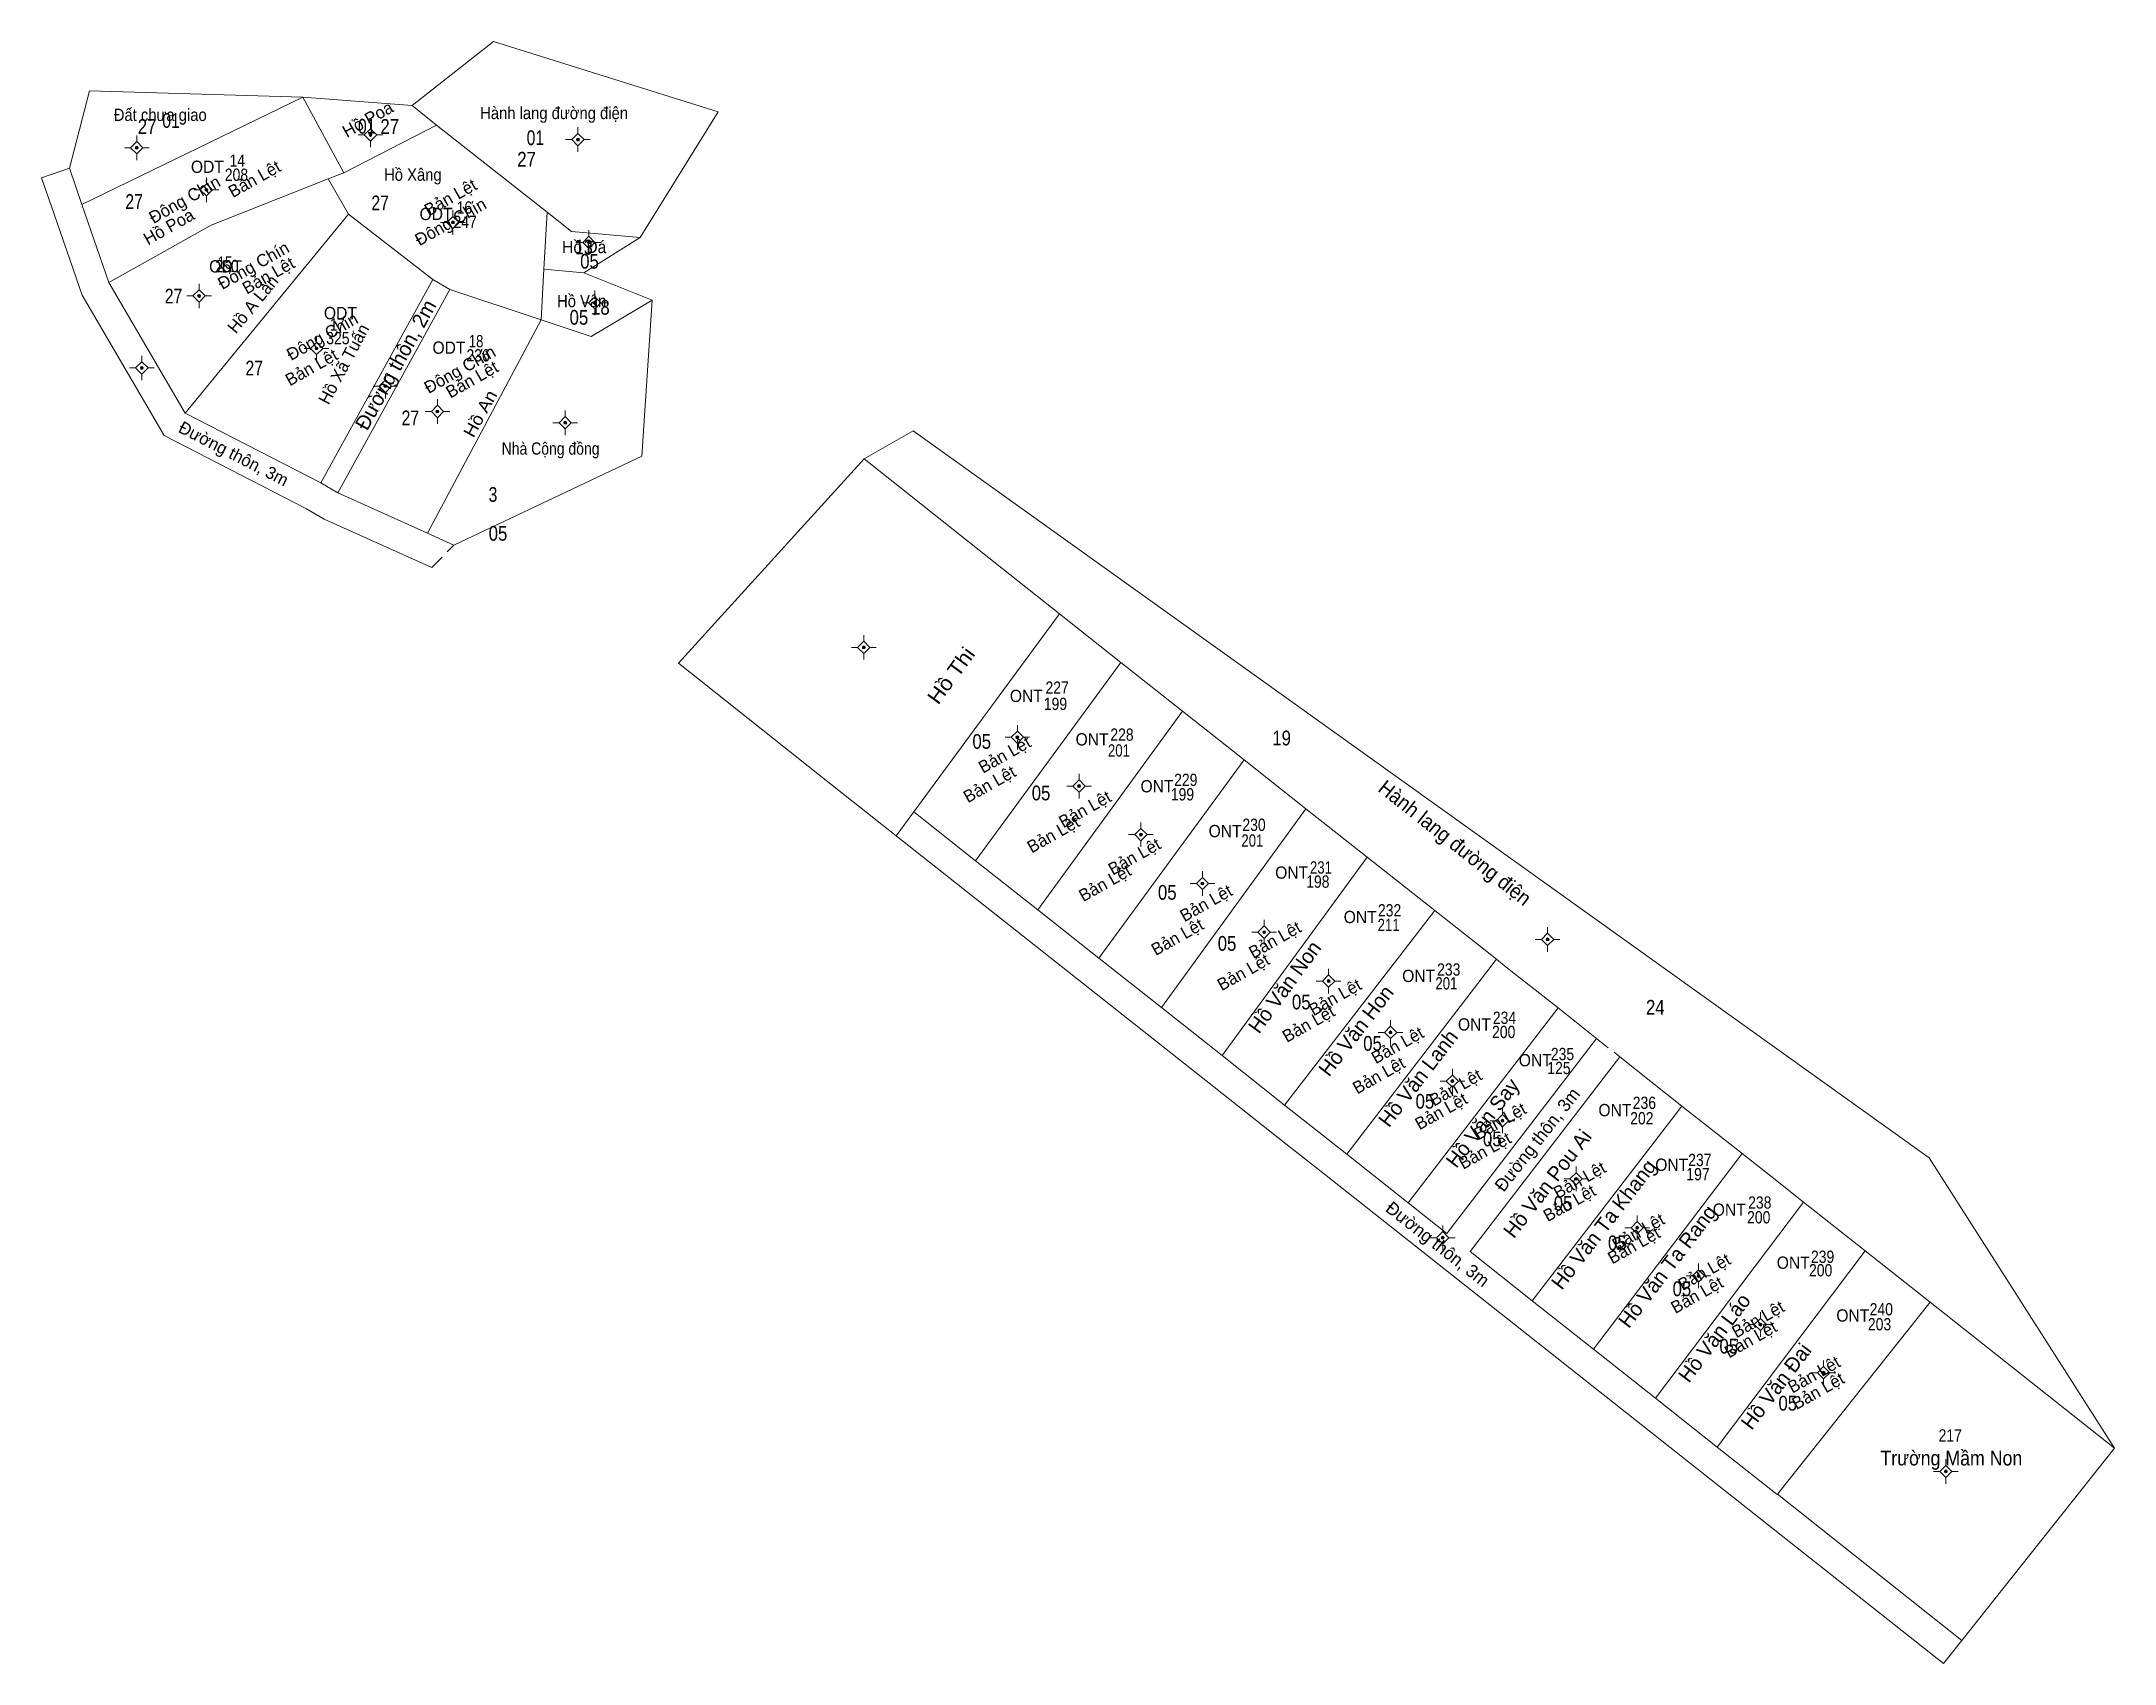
# Model space of a CAD drawing. Header units: metres. Extents: x 538616 to 538826, y 1837537 to 1837702.
import ezdxf
from ezdxf.enums import TextEntityAlignment as Align

# ---------------------------------------------------------------- set-up
doc = ezdxf.new("R2010")
doc.units = ezdxf.units.M
doc.header["$LTSCALE"] = 0.5
doc.linetypes.add('MEDIUM_DASHED', pattern=[4.5, 3, -1.5])
for name, color, linetype, lineweight in [('10', 7, 'Continuous', 13), ('11', 7, 'Continuous', 13), ('22', 7, 'Continuous', 13)]:
    doc.layers.add(name, color=color, linetype=linetype, lineweight=lineweight)
for name, color, linetype in [('12', 7, 'Continuous'), ('4', 7, 'Continuous'), ('5', 7, 'Continuous'), ('6', 7, 'Continuous'), ('7', 7, 'Continuous'), ('8', 7, 'Continuous'), ('9', 7, 'Continuous')]:
    doc.layers.add(name, color=color, linetype=linetype)

msp = doc.modelspace()

# ---------------------------------------------------------------- hatches: boundary and pattern name
at = {"layer": '11'}
for points in [[(538625.4097, 1837690.81, 1), (538625.1097, 1837690.81, 1)], [(538649.1898, 1837692.12, 1), (538648.8897, 1837692.12, 1)], [(538670.2897, 1837691.64, 1), (538669.9897, 1837691.64, 1)], [(538632.4998, 1837686.53, 1), (538632.1998, 1837686.53, 1)], [(538657.5698, 1837683.21, 1), (538657.2698, 1837683.21, 1)], [(538671.3998, 1837681.18, 1), (538671.0998, 1837681.18, 1)], [(538631.7498, 1837675.73, 1), (538631.4498, 1837675.73, 1)], [(538671.9998, 1837675.03, 1), (538671.6998, 1837675.03, 1)], [(538643.6998, 1837670.39, 1), (538643.3998, 1837670.39, 1)], [(538625.9298, 1837668.41, 1), (538625.6297, 1837668.41, 1)], [(538650.6998, 1837666.56, 1), (538650.3998, 1837666.56, 1)], [(538655.9998, 1837663.98, 1), (538655.6998, 1837663.98, 1)], [(538668.9998, 1837662.84, 1), (538668.6998, 1837662.84, 1)], [(538699.3698, 1837639.99, 1), (538699.0698, 1837639.99, 1)], [(538714.9898, 1837630.84, 1), (538714.6898, 1837630.84, 1)], [(538721.2698, 1837625.88, 1), (538720.9698, 1837625.88, 1)], [(538727.5598, 1837620.94, 1), (538727.2597, 1837620.94, 1)], [(538733.8198, 1837615.97, 1), (538733.5198, 1837615.97, 1)], [(538740.0997, 1837611.02, 1), (538739.7997, 1837611.02, 1)], [(538768.9298, 1837610.28, 1), (538768.6297, 1837610.28, 1)], [(538746.6498, 1837606.05, 1), (538746.3498, 1837606.05, 1)], [(538752.9498, 1837600.82, 1), (538752.6498, 1837600.82, 1)], [(538759.2498, 1837595.87, 1), (538758.9498, 1837595.87, 1)], [(538764.3397, 1837591.84, 1), (538764.0397, 1837591.84, 1)], [(538771.8198, 1837585.93, 1), (538771.5198, 1837585.93, 1)], [(538778.0397, 1837580.96, 1), (538777.7397, 1837580.96, 1)], [(538758.2598, 1837579.94, 1), (538757.9598, 1837579.94, 1)], [(538784.2798, 1837576.06, 1), (538783.9798, 1837576.06, 1)], [(538790.5698, 1837571.11, 1), (538790.2698, 1837571.11, 1)], [(538797.0098, 1837566.21, 1), (538796.7098, 1837566.21, 1)], [(538809.4398, 1837556.17, 1), (538809.1397, 1837556.17, 1)]]:
    msp.add_hatch(color=256, dxfattribs=at).paths.add_polyline_path(points)

# ---------------------------------------------------------------- linework, layer by layer
at = {"layer": '10'}
for p, q in [((538619.69, 1837685.02), (538642.16, 1837695.97)), ((538642.16, 1837695.97), (538646.34, 1837688.27)), ((538653.27, 1837695.09), (538655.77, 1837693.12)), ((538646.34, 1837688.27), (538655.77, 1837693.12)), ((538655.77, 1837693.12), (538667, 1837684.27)), ((538644.75, 1837687.64), (538646.79, 1837684.07)), ((538632.82, 1837682.95), (538622.44, 1837677.09)), ((538630.2, 1837663.82), (538646.79, 1837684.07)), ((538655.38, 1837677.4), (538646.79, 1837684.07)), ((538666.68, 1837678.45), (538670.74, 1837678.09)), ((538655.38, 1837677.4), (538657.1, 1837676.38)), ((538654.83, 1837651.59), (538666.4, 1837673.29)), ((538713.27, 1837648.03), (538699.26, 1837659.16)), ((538713.27, 1837648.03), (538719.13, 1837643.4)), ((538719.13, 1837643.4), (538725.37, 1837638.46)), ((538710.59, 1837618.29), (538725.37, 1837638.46)), ((538725.37, 1837638.46), (538731.65, 1837633.5)), ((538716.91, 1837613.3), (538731.65, 1837633.5)), ((538731.65, 1837633.5), (538737.9, 1837628.56)), ((538723.14, 1837608.38), (538737.9, 1837628.56)), ((538737.9, 1837628.56), (538744.2, 1837623.58)), ((538729.49, 1837603.37), (538744.2, 1837623.58)), ((538744.2, 1837623.58), (538750.42, 1837618.66)), ((538735.69, 1837598.46), (538750.42, 1837618.66)), ((538750.42, 1837618.66), (538757.31, 1837613.22)), ((538742.03, 1837593.44), (538757.31, 1837613.22)), ((538748.36, 1837588.43), (538763.57, 1837608.27)), ((538754.61, 1837583.48), (538769.84, 1837603.31)), ((538769.84, 1837603.31), (538773.77, 1837600.2)), ((538776.12, 1837598.34), (538782.45, 1837593.34)), ((538767.21, 1837573.52), (538782.45, 1837593.34)), ((538782.45, 1837593.34), (538788.57, 1837588.5)), ((538773.45, 1837568.59), (538788.57, 1837588.5)), ((538779.75, 1837563.61), (538794.81, 1837583.57)), ((538786.02, 1837558.65), (538801.09, 1837578.6))]:
    msp.add_line(p, q, dxfattribs=at)
at = {"layer": '10', "linetype": 'MEDIUM_DASHED'}
msp.add_line((538655.27, 1837648.1), (538657.52, 1837650.37), dxfattribs=at)
at = {"layer": '10'}
for points in [[(538653.27, 1837695.09), (538661.56, 1837701.62), (538684.4, 1837694.47), (538676.46, 1837681.67)], [(538615.57, 1837687.74), (538618.41, 1837688.72), (538620.47, 1837696.6), (538642.16, 1837695.97), (538653.27, 1837695.09)], [(538632.82, 1837682.95), (538644.75, 1837687.64), (538646.34, 1837688.27)], [(538666.4, 1837673.29), (538666.68, 1837678.45), (538667, 1837684.27), (538669.5, 1837682.3)], [(538669.5, 1837682.3), (538676.46, 1837681.67), (538670.74, 1837678.09), (538677.68, 1837675.31), (538671.48, 1837671.61)], [(538657.1, 1837676.38), (538666.4, 1837673.29), (538671.48, 1837671.61)], [(538677.68, 1837675.31), (538676.65, 1837659.45), (538657.52, 1837650.37)], [(538699.26, 1837659.16), (538704.25, 1837662.02), (538807.58, 1837588.07), (538826.45, 1837558.55)], [(538699.26, 1837659.16), (538680.36, 1837638.4), (538695.88, 1837626.08)], [(538702.53, 1837620.82), (538704.32, 1837623.26), (538719.13, 1837643.4)], [(538757.31, 1837613.22), (538763.57, 1837608.27), (538764.58, 1837607.47), (538769.84, 1837603.31)], [(538788.57, 1837588.5), (538791.61, 1837586.1), (538794.81, 1837583.57)], [(538794.81, 1837583.57), (538801.09, 1837578.6), (538807.7, 1837573.37), (538826.45, 1837558.55)], [(538792.13, 1837553.81), (538792.17, 1837553.86), (538807.7, 1837573.37)], [(538809.04, 1837536.63), (538810.9, 1837538.97), (538826.45, 1837558.55)]]:
    msp.add_lwpolyline(points, dxfattribs=at)
at = {"layer": '11'}
for p, q in [((538649.04, 1837693.37), (538649.04, 1837692.75)), ((538670.14, 1837692.89), (538670.14, 1837692.27)), ((538624.63, 1837690.81), (538624.01, 1837690.81)), ((538625.26, 1837692.06), (538625.26, 1837691.43)), ((538626.51, 1837690.81), (538625.89, 1837690.81)), ((538648.41, 1837692.12), (538647.79, 1837692.12)), ((538649.04, 1837691.49), (538649.04, 1837690.87)), ((538650.29, 1837692.12), (538649.67, 1837692.12)), ((538669.51, 1837691.64), (538668.89, 1837691.64)), ((538670.14, 1837691.01), (538670.14, 1837690.39)), ((538671.39, 1837691.64), (538670.77, 1837691.64)), ((538625.26, 1837690.19), (538625.26, 1837689.56)), ((538631.73, 1837686.53), (538631.1, 1837686.53)), ((538632.35, 1837687.78), (538632.35, 1837687.15)), ((538633.6, 1837686.53), (538632.97, 1837686.53)), ((538632.35, 1837685.91), (538632.35, 1837685.28)), ((538657.42, 1837684.46), (538657.42, 1837683.83)), ((538656.8, 1837683.21), (538656.17, 1837683.21)), ((538657.42, 1837682.59), (538657.42, 1837681.96)), ((538658.67, 1837683.21), (538658.05, 1837683.21)), ((538671.25, 1837682.43), (538671.25, 1837681.81)), ((538670.63, 1837681.18), (538670, 1837681.18)), ((538671.25, 1837680.55), (538671.25, 1837679.93)), ((538672.5, 1837681.18), (538671.87, 1837681.18)), ((538631.6, 1837676.98), (538631.6, 1837676.35)), ((538671.85, 1837676.28), (538671.85, 1837675.65)), ((538630.97, 1837675.73), (538630.35, 1837675.73)), ((538631.6, 1837675.11), (538631.6, 1837674.48)), ((538632.85, 1837675.73), (538632.23, 1837675.73)), ((538671.23, 1837675.03), (538670.6, 1837675.03)), ((538671.85, 1837674.41), (538671.85, 1837673.78)), ((538673.1, 1837675.03), (538672.47, 1837675.03)), ((538643.55, 1837671.64), (538643.55, 1837671.01)), ((538625.78, 1837669.66), (538625.78, 1837669.03)), ((538642.93, 1837670.39), (538642.3, 1837670.39)), ((538643.55, 1837669.77), (538643.55, 1837669.14)), ((538644.8, 1837670.39), (538644.18, 1837670.39)), ((538625.15, 1837668.41), (538624.53, 1837668.41)), ((538625.78, 1837667.79), (538625.78, 1837667.16)), ((538627.03, 1837668.41), (538626.41, 1837668.41)), ((538650.55, 1837667.81), (538650.55, 1837667.19)), ((538649.93, 1837666.56), (538649.3, 1837666.56)), ((538650.55, 1837665.93), (538650.55, 1837665.31)), ((538651.8, 1837666.56), (538651.18, 1837666.56)), ((538655.23, 1837663.98), (538654.6, 1837663.98)), ((538655.85, 1837665.23), (538655.85, 1837664.61)), ((538655.85, 1837663.35), (538655.85, 1837662.73)), ((538657.1, 1837663.98), (538656.47, 1837663.98)), ((538668.85, 1837664.09), (538668.85, 1837663.47)), ((538668.23, 1837662.84), (538667.6, 1837662.84)), ((538668.85, 1837662.21), (538668.85, 1837661.59)), ((538670.1, 1837662.84), (538669.47, 1837662.84)), ((538698.59, 1837639.99), (538697.97, 1837639.99)), ((538699.22, 1837641.24), (538699.22, 1837640.61)), ((538700.47, 1837639.99), (538699.85, 1837639.99)), ((538699.22, 1837639.37), (538699.22, 1837638.74)), ((538714.84, 1837632.09), (538714.84, 1837631.47)), ((538714.21, 1837630.84), (538713.59, 1837630.84)), ((538714.84, 1837630.21), (538714.84, 1837629.59)), ((538716.09, 1837630.84), (538715.47, 1837630.84)), ((538720.49, 1837625.88), (538719.87, 1837625.88)), ((538721.12, 1837627.13), (538721.12, 1837626.51)), ((538721.12, 1837625.25), (538721.12, 1837624.63)), ((538722.37, 1837625.88), (538721.75, 1837625.88)), ((538727.41, 1837622.19), (538727.41, 1837621.57)), ((538726.79, 1837620.94), (538726.16, 1837620.94)), ((538727.41, 1837620.31), (538727.41, 1837619.69)), ((538728.66, 1837620.94), (538728.03, 1837620.94)), ((538733.67, 1837617.22), (538733.67, 1837616.59)), ((538733.05, 1837615.97), (538732.42, 1837615.97)), ((538733.67, 1837615.35), (538733.67, 1837614.72)), ((538734.92, 1837615.97), (538734.3, 1837615.97)), ((538739.32, 1837611.02), (538738.7, 1837611.02)), ((538739.95, 1837612.27), (538739.95, 1837611.65)), ((538741.2, 1837611.02), (538740.57, 1837611.02)), ((538768.78, 1837611.53), (538768.78, 1837610.91)), ((538739.95, 1837610.39), (538739.95, 1837609.77)), ((538768.15, 1837610.28), (538767.53, 1837610.28)), ((538768.78, 1837609.65), (538768.78, 1837609.03)), ((538770.03, 1837610.28), (538769.41, 1837610.28)), ((538746.5, 1837607.3), (538746.5, 1837606.67)), ((538745.87, 1837606.05), (538745.25, 1837606.05)), ((538746.5, 1837605.43), (538746.5, 1837604.8)), ((538747.75, 1837606.05), (538747.13, 1837606.05)), ((538752.8, 1837602.07), (538752.8, 1837601.45)), ((538752.18, 1837600.82), (538751.55, 1837600.82)), ((538752.8, 1837600.19), (538752.8, 1837599.57)), ((538754.05, 1837600.82), (538753.43, 1837600.82)), ((538758.47, 1837595.87), (538757.85, 1837595.87)), ((538759.1, 1837597.12), (538759.1, 1837596.49)), ((538760.35, 1837595.87), (538759.73, 1837595.87)), ((538759.1, 1837595.25), (538759.1, 1837594.62)), ((538763.56, 1837591.84), (538762.94, 1837591.84)), ((538764.19, 1837593.09), (538764.19, 1837592.47)), ((538765.44, 1837591.84), (538764.81, 1837591.84)), ((538764.19, 1837591.21), (538764.19, 1837590.59)), ((538771.05, 1837585.93), (538770.42, 1837585.93)), ((538771.67, 1837587.18), (538771.67, 1837586.55)), ((538771.67, 1837585.31), (538771.67, 1837584.68)), ((538772.92, 1837585.93), (538772.3, 1837585.93)), ((538758.11, 1837581.19), (538758.11, 1837580.57)), ((538777.27, 1837580.96), (538776.64, 1837580.96)), ((538777.89, 1837582.21), (538777.89, 1837581.59)), ((538779.14, 1837580.96), (538778.51, 1837580.96)), ((538757.49, 1837579.94), (538756.86, 1837579.94)), ((538758.11, 1837579.31), (538758.11, 1837578.69)), ((538759.36, 1837579.94), (538758.73, 1837579.94)), ((538777.89, 1837580.33), (538777.89, 1837579.71)), ((538784.13, 1837577.31), (538784.13, 1837576.69)), ((538783.51, 1837576.06), (538782.88, 1837576.06)), ((538784.13, 1837575.43), (538784.13, 1837574.81)), ((538785.38, 1837576.06), (538784.75, 1837576.06)), ((538789.8, 1837571.11), (538789.17, 1837571.11)), ((538790.42, 1837572.36), (538790.42, 1837571.73)), ((538790.42, 1837570.49), (538790.42, 1837569.86)), ((538791.67, 1837571.11), (538791.05, 1837571.11)), ((538796.23, 1837566.21), (538795.61, 1837566.21)), ((538796.86, 1837567.46), (538796.86, 1837566.83)), ((538798.11, 1837566.21), (538797.49, 1837566.21)), ((538796.86, 1837565.59), (538796.86, 1837564.96)), ((538808.67, 1837556.17), (538808.04, 1837556.17)), ((538809.29, 1837557.42), (538809.29, 1837556.79)), ((538810.54, 1837556.17), (538809.91, 1837556.17)), ((538809.29, 1837555.55), (538809.29, 1837554.92))]:
    msp.add_line(p, q, dxfattribs=at)
for points in [[(538649.04, 1837692.75), (538648.41, 1837692.12), (538649.04, 1837691.49), (538649.67, 1837692.12)], [(538625.26, 1837691.43), (538624.63, 1837690.81), (538625.26, 1837690.19), (538625.89, 1837690.81)], [(538670.14, 1837692.27), (538669.51, 1837691.64), (538670.14, 1837691.01), (538670.77, 1837691.64)], [(538632.35, 1837687.15), (538631.73, 1837686.53), (538632.35, 1837685.91), (538632.97, 1837686.53)], [(538657.42, 1837683.83), (538656.8, 1837683.21), (538657.42, 1837682.59), (538658.05, 1837683.21)], [(538671.25, 1837681.81), (538670.63, 1837681.18), (538671.25, 1837680.55), (538671.87, 1837681.18)], [(538631.6, 1837676.35), (538630.97, 1837675.73), (538631.6, 1837675.11), (538632.23, 1837675.73)], [(538671.85, 1837675.65), (538671.23, 1837675.03), (538671.85, 1837674.41), (538672.47, 1837675.03)], [(538643.55, 1837671.01), (538642.93, 1837670.39), (538643.55, 1837669.77), (538644.18, 1837670.39)], [(538625.78, 1837669.03), (538625.15, 1837668.41), (538625.78, 1837667.79), (538626.41, 1837668.41)], [(538650.55, 1837667.19), (538649.93, 1837666.56), (538650.55, 1837665.93), (538651.18, 1837666.56)], [(538655.85, 1837664.61), (538655.23, 1837663.98), (538655.85, 1837663.35), (538656.47, 1837663.98)], [(538668.85, 1837663.47), (538668.23, 1837662.84), (538668.85, 1837662.21), (538669.47, 1837662.84)], [(538699.22, 1837640.61), (538698.59, 1837639.99), (538699.22, 1837639.37), (538699.85, 1837639.99)], [(538714.84, 1837631.47), (538714.21, 1837630.84), (538714.84, 1837630.21), (538715.47, 1837630.84)], [(538721.12, 1837626.51), (538720.49, 1837625.88), (538721.12, 1837625.25), (538721.75, 1837625.88)], [(538727.41, 1837621.57), (538726.79, 1837620.94), (538727.41, 1837620.31), (538728.03, 1837620.94)], [(538733.67, 1837616.59), (538733.05, 1837615.97), (538733.67, 1837615.35), (538734.3, 1837615.97)], [(538739.95, 1837611.65), (538739.32, 1837611.02), (538739.95, 1837610.39), (538740.57, 1837611.02)], [(538768.78, 1837610.91), (538768.15, 1837610.28), (538768.78, 1837609.65), (538769.41, 1837610.28)], [(538746.5, 1837606.67), (538745.87, 1837606.05), (538746.5, 1837605.43), (538747.13, 1837606.05)], [(538752.8, 1837601.45), (538752.18, 1837600.82), (538752.8, 1837600.19), (538753.43, 1837600.82)], [(538759.1, 1837596.49), (538758.47, 1837595.87), (538759.1, 1837595.25), (538759.73, 1837595.87)], [(538764.19, 1837592.47), (538763.56, 1837591.84), (538764.19, 1837591.21), (538764.81, 1837591.84)], [(538771.67, 1837586.55), (538771.05, 1837585.93), (538771.67, 1837585.31), (538772.3, 1837585.93)], [(538777.89, 1837581.59), (538777.27, 1837580.96), (538777.89, 1837580.33), (538778.51, 1837580.96)], [(538758.11, 1837580.57), (538757.49, 1837579.94), (538758.11, 1837579.31), (538758.73, 1837579.94)], [(538784.13, 1837576.69), (538783.51, 1837576.06), (538784.13, 1837575.43), (538784.75, 1837576.06)], [(538790.42, 1837571.73), (538789.8, 1837571.11), (538790.42, 1837570.49), (538791.05, 1837571.11)], [(538796.86, 1837566.83), (538796.23, 1837566.21), (538796.86, 1837565.59), (538797.49, 1837566.21)], [(538809.29, 1837556.79), (538808.67, 1837556.17), (538809.29, 1837555.55), (538809.91, 1837556.17)]]:
    msp.add_lwpolyline(points, close=True, dxfattribs=at)
for centre in [(538625.2597, 1837690.81), (538649.0397, 1837692.12), (538670.1397, 1837691.64), (538632.3498, 1837686.53), (538657.4198, 1837683.21), (538671.2498, 1837681.18), (538631.5998, 1837675.73), (538671.8498, 1837675.03), (538643.5498, 1837670.39), (538625.7797, 1837668.41), (538650.5498, 1837666.56), (538655.8498, 1837663.98), (538668.8498, 1837662.84), (538699.2198, 1837639.99), (538714.8398, 1837630.84), (538721.1198, 1837625.88), (538727.4097, 1837620.94), (538733.6698, 1837615.97), (538739.9497, 1837611.02), (538768.7797, 1837610.28), (538746.4998, 1837606.05), (538752.7998, 1837600.82), (538759.0998, 1837595.87), (538764.1897, 1837591.84), (538771.6698, 1837585.93), (538777.8897, 1837580.96), (538758.1098, 1837579.94), (538784.1298, 1837576.06), (538790.4198, 1837571.11), (538796.8598, 1837566.21), (538809.2897, 1837556.17)]:
    msp.add_circle(centre, 0.15, dxfattribs=at)
at = {"layer": '22'}
for p, q in [((538622.44, 1837677.09), (538630.2, 1837663.82)), ((538655.38, 1837677.4), (538643.98, 1837656.71)), ((538657.1, 1837676.38), (538645.71, 1837655.71)), ((538630.2, 1837663.82), (538643.98, 1837656.71)), ((538643.98, 1837656.71), (538645.71, 1837655.71)), ((538645.71, 1837655.71), (538654.83, 1837651.59)), ((538654.83, 1837651.59), (538657.52, 1837650.37)), ((538710.59, 1837618.29), (538704.32, 1837623.26)), ((538710.59, 1837618.29), (538716.91, 1837613.3)), ((538716.91, 1837613.3), (538723.14, 1837608.38)), ((538723.14, 1837608.38), (538729.49, 1837603.37)), ((538729.49, 1837603.37), (538735.69, 1837598.46)), ((538773.77, 1837600.2), (538758.53, 1837580.38)), ((538735.69, 1837598.46), (538742.03, 1837593.44)), ((538776.12, 1837598.34), (538760.89, 1837578.53)), ((538732.38, 1837597.23), (538742.15, 1837589.5)), ((538742.03, 1837593.44), (538748.36, 1837588.43)), ((538742.15, 1837589.5), (538745.43, 1837586.91)), ((538748.36, 1837588.43), (538754.61, 1837583.48)), ((538745.43, 1837586.91), (538809.04, 1837536.63)), ((538754.61, 1837583.48), (538758.53, 1837580.38)), ((538767.21, 1837573.52), (538760.89, 1837578.53)), ((538767.21, 1837573.52), (538773.45, 1837568.59)), ((538773.45, 1837568.59), (538779.75, 1837563.61)), ((538779.75, 1837563.61), (538786.02, 1837558.65)), ((538786.02, 1837558.65), (538792.13, 1837553.81)), ((538792.17, 1837553.86), (538810.9, 1837538.97))]:
    msp.add_line(p, q, dxfattribs=at)
at = {"layer": '22', "linetype": 'MEDIUM_DASHED'}
msp.add_line((538773.77, 1837600.2), (538776.12, 1837598.34), dxfattribs=at)
at = {"layer": '22'}
for points in [[(538618.41, 1837688.72), (538619.69, 1837685.02), (538622.44, 1837677.09)], [(538615.57, 1837687.74), (538616.86, 1837684.04), (538619.7, 1837675.83), (538628.05, 1837661.55), (538642.54, 1837654.08), (538644.34, 1837653.04), (538655.27, 1837648.1)], [(538695.88, 1837626.08), (538702.53, 1837620.82), (538732.38, 1837597.23)]]:
    msp.add_lwpolyline(points, dxfattribs=at)

# ---------------------------------------------------------------- texts
at = {"layer": '12'}
for s, p in [('Đông Chín', (538630.4377, 1837685.0051)), ('Đông Chín', (538657.4877, 1837682.7451)), ('Đông Chín', (538637.4377, 1837678.2951)), ('Đông Chín', (538644.4377, 1837671.0751)), ('Bản Lệt', (538643.3427, 1837667.9399)), ('Đông Chín', (538658.4277, 1837667.7151)), ('Bản Lệt', (538712.3127, 1837625.5399)), ('Bản Lệt', (538718.8027, 1837620.4399)), ('Bản Lệt', (538724.0527, 1837615.4799)), ('Bản Lệt', (538731.4227, 1837609.9999)), ('Bản Lệt', (538738.1327, 1837606.4199)), ('Bản Lệt', (538744.7627, 1837601.1699)), ('Bản Lệt', (538751.9127, 1837595.9199)), ('Bản Lệt', (538758.2527, 1837592.2699)), ('Bản Lệt', (538762.7027, 1837588.2599)), ('Bản Lệt', (538771.3027, 1837582.9299)), ('Bản Lệt', (538777.8627, 1837578.6299)), ('Bản Lệt', (538784.2827, 1837573.5899)), ('Bản Lệt', (538789.7427, 1837569.0699)), ('Bản Lệt', (538796.6027, 1837563.8199))]:
    msp.add_text(s, height=1.25, rotation=29.447, dxfattribs=at).set_placement(p, align=Align.CENTER)
at = {"layer": '4'}
for s, height, width, p in [('Đất chưa giao', 1.25, 0.9, (538627.65, 1837693.53)), ('Hành lang đường điện', 1.25, 0.9, (538667.715, 1837693.72)), ('Hồ Xâng', 1.25, 0.9, (538653.35, 1837687.45)), ('Hồ Đá', 1.25, 0.95, (538670.78, 1837680.09)), ('Hồ Vân', 1.25, 0.9, (538670.525, 1837674.59)), ('Nhà Cộng đồng', 1.25, 0.85, (538667.36, 1837659.59)), ('Trường Mầm Non', 1.5, 0.9, (538809.85, 1837556.78))]:
    msp.add_text(s, height=height, dxfattribs=dict(at, width=width)).set_placement(p, align=Align.CENTER)
for s, height, rotation, p in [('Hồ Poa', 1.25, 29.447, (538649.0627, 1837693.1608)), ('Hồ Poa', 1.25, 29.447, (538628.8327, 1837682.2308)), ('Hồ A Lán', 1.25, 50.674, (538637.5554, 1837674.5139)), ('Đường thôn, 2m', 1.5, 61.143, (538652.2504, 1837668.373)), ('Hồ Xã Tuấn', 1.25, 61.934, (538646.8753, 1837668.516)), ('Đường thôn, 3m', 1.25, 332.728, (538634.8336, 1837659.1353)), ('Hồ Văn Non', 1.5, 53.951, (538742.6371, 1837605.0086)), ('Hồ Văn Hon', 1.5, 52.314, (538749.8895, 1837600.5465)), ('Hồ Văn Lanh', 1.5, 52.525, (538756.2022, 1837595.7087)), ('Hồ Văn Say', 1.5, 52.475, (538762.7505, 1837591.1732)), ('Đường thôn, 3m', 1.3, 51.899, (538768.2356, 1837589.5239)), ('Hồ Văn Pou Ai', 1.5, 52.447, (538769.3607, 1837584.9929)), ('Hồ Văn Ta Khang', 1.5, 52.443, (538775.0833, 1837580.8528)), ('Đường thôn, 3m', 1.3, 321.899, (538757.1939, 1837578.7844)), ('Hồ Văn Ta Rang', 1.5, 52.786, (538781.5639, 1837576.5764)), ('Hồ Văn Láo', 1.5, 52.951, (538786.3397, 1837569.3081)), ('Hồ Văn Đai', 1.5, 52.933, (538792.6237, 1837564.3779))]:
    msp.add_text(s, height=height, rotation=rotation, dxfattribs=at).set_placement(p, align=Align.CENTER)
for s, height, rotation, width, p in [('Hồ An', 1.25, 61.146, 1.1, (538660.7478, 1837663.4684)), ('Hồ Thi', 1.5, 53.671, 1.1, (538708.7076, 1837636.6857)), ('Hành lang đường điện', 1.5, 321.674, 0.95, (538758.8899, 1837619.5174))]:
    msp.add_text(s, height=height, rotation=rotation, dxfattribs=dict(at, width=width)).set_placement(p, align=Align.CENTER)
at = {"layer": '5', "width": 0.95}
for s, p in [('ODT', (538632.45, 1837688.25)), ('ODT', (538655.71, 1837683.45)), ('ODT', (538634.3, 1837678.12)), ('ODT', (538645.98, 1837673.37)), ('ODT', (538657.02, 1837669.85)), ('ONT', (538715.755, 1837634.43)), ('ONT', (538722.445, 1837630.01)), ('ONT', (538729.045, 1837625.24)), ('ONT', (538735.975, 1837620.68)), ('ONT', (538742.745, 1837616.46)), ('ONT', (538749.715, 1837611.94)), ('ONT', (538755.665, 1837605.95)), ('ONT', (538761.335, 1837601.01)), ('ONT', (538767.525, 1837597.38)), ('ONT', (538775.625, 1837592.3)), ('ONT', (538781.405, 1837586.74)), ('ONT', (538787.255, 1837582.17)), ('ONT', (538793.765, 1837576.78)), ('ONT', (538799.825, 1837571.41))]:
    msp.add_text(s, height=1.25, dxfattribs=at).set_placement(p, align=Align.CENTER)
at = {"layer": '6'}
for s, width, p in [('208', 0.85, (538635.405, 1837687.44)), ('247', 0.85, (538658.665, 1837682.64)), ('250', 0.85, (538634.45, 1837678.15)), ('325', 0.85, (538645.725, 1837670.82)), ('236', 0.85, (538659.985, 1837669.07)), ('199', 0.85, (538718.715, 1837633.62)), ('201', 0.8, (538725.175, 1837628.88)), ('199', 0.85, (538731.635, 1837624.42)), ('201', 0.8, (538738.745, 1837619.72)), ('198', 0.85, (538745.405, 1837615.54)), ('211', 0.8, (538752.605, 1837611.13)), ('201', 0.8, (538758.485, 1837605.19)), ('200', 0.85, (538764.315, 1837600.25)), ('125', 0.85, (538769.935, 1837596.58)), ('202', 0.85, (538778.365, 1837591.47)), ('197', 0.85, (538784.075, 1837585.78)), ('200', 0.85, (538790.255, 1837581.4)), ('200', 0.85, (538796.555, 1837576.01)), ('203', 0.85, (538802.545, 1837570.52))]:
    msp.add_text(s, height=1.25, dxfattribs=dict(at, width=width)).set_placement(p, align=Align.CENTER)
at = {"layer": '7'}
for s, width, p in [('27', 0.85, (538626.315, 1837692.22)), ('27', 0.85, (538650.995, 1837692.22)), ('27', 0.85, (538664.92, 1837688.89)), ('27', 0.8, (538624.995, 1837684.59)), ('27', 0.8, (538650.025, 1837684.45)), ('05', 0.85, (538671.32, 1837678.51)), ('27', 0.8, (538629.005, 1837674.97)), ('05', 0.85, (538670.24, 1837672.81)), ('27', 0.8, (538637.215, 1837667.65)), ('27', 0.8, (538653.095, 1837662.58)), ('05', 0.85, (538662.01, 1837650.84)), ('05', 0.85, (538711.22, 1837629.67)), ('05', 0.85, (538717.25, 1837624.43)), ('05', 0.85, (538730.09, 1837614.32)), ('05', 0.85, (538736.17, 1837609.13)), ('05', 0.85, (538743.72, 1837603.17)), ('05', 0.85, (538750.97, 1837598.96)), ('05', 0.85, (538756.3, 1837593.07)), ('05', 0.85, (538763.15, 1837589.24)), ('05', 0.85, (538770.35, 1837582.69)), ('05', 0.85, (538775.87, 1837578.67)), ('05', 0.85, (538782.44, 1837574)), ('05', 0.85, (538787.21, 1837568.16)), ('05', 0.85, (538793.21, 1837562.36))]:
    msp.add_text(s, height=1.5, dxfattribs=dict(at, width=width)).set_placement(p, align=Align.CENTER)
at = {"layer": '8'}
for s, height, width, p in [('01', 1.5, 0.8, (538628.755, 1837692.83)), ('01', 1.5, 0.8, (538648.66, 1837692.24)), ('01', 1.5, 0.8, (538665.815, 1837691.08)), ('14', 1.25, 0.85, (538635.485, 1837688.87)), ('16', 1.25, 0.85, (538658.59, 1837684.11)), ('13', 1.5, 0.8, (538670.75, 1837679.96)), ('15', 1.25, 0.8, (538634.24, 1837678.5)), ('18', 1.5, 0.85, (538672.425, 1837673.83)), ('17', 1.25, 0.8, (538645.67, 1837672.21)), ('18', 1.25, 0.8, (538659.78, 1837670.51)), ('3 ', 1.5, 0.8, (538661.72, 1837654.79)), ('227', 1.25, 0.85, (538718.885, 1837635.27)), ('228', 1.25, 0.85, (538725.485, 1837630.49)), ('19', 1.5, 0.85, (538741.725, 1837630.02)), ('229', 1.25, 0.85, (538731.975, 1837625.89)), ('230', 1.25, 0.85, (538738.915, 1837621.32)), ('231', 1.25, 0.8, (538745.725, 1837616.98)), ('232', 1.25, 0.85, (538752.705, 1837612.62)), ('233', 1.25, 0.85, (538758.725, 1837606.6)), ('24', 1.5, 0.85, (538779.735, 1837602.63)), ('234', 1.25, 0.85, (538764.395, 1837601.69)), ('235', 1.25, 0.85, (538770.295, 1837598)), ('236', 1.25, 0.85, (538778.625, 1837593.04)), ('237', 1.25, 0.85, (538784.265, 1837587.23)), ('238', 1.25, 0.85, (538790.365, 1837582.9)), ('239', 1.25, 0.85, (538796.755, 1837577.38)), ('240', 1.25, 0.85, (538802.725, 1837572.04)), ('217', 1.25, 0.85, (538809.735, 1837559.21))]:
    msp.add_text(s, height=height, dxfattribs=dict(at, width=width)).set_placement(p, align=Align.CENTER)
at = {"layer": '9'}
for p in [(538637.5427, 1837687.0899), (538657.4827, 1837685.2299), (538638.9627, 1837677.2799), (538643.3427, 1837667.9399), (538659.6727, 1837666.6999), (538713.8527, 1837628.5399), (538722.0227, 1837622.9899), (538727.0527, 1837618.1799), (538734.3427, 1837613.4399), (538741.3427, 1837609.7099), (538747.4727, 1837603.8699), (538753.8127, 1837598.9899), (538759.7227, 1837594.6799), (538764.2427, 1837591.2499), (538772.3327, 1837585.2699), (538778.3127, 1837580.0099), (538785.0227, 1837575.9299), (538790.4927, 1837571.1099), (538796.1827, 1837565.4899)]:
    msp.add_text('Bản Lệt', height=1.25, rotation=29.447, dxfattribs=at).set_placement(p, align=Align.CENTER)

doc.saveas('drawing.dxf')
